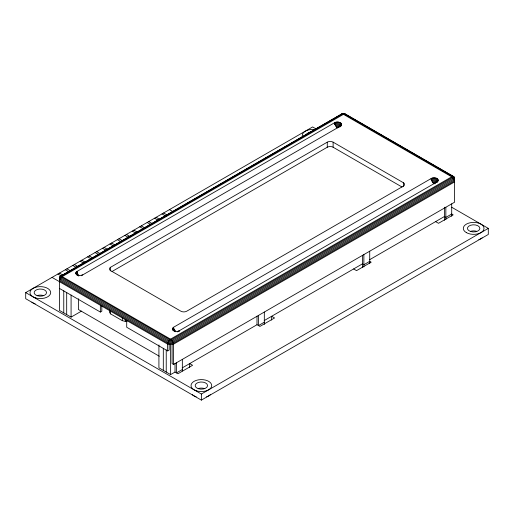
<?xml version="1.0" encoding="UTF-8"?>
<svg xmlns="http://www.w3.org/2000/svg" width="514" height="514" viewBox="0 0 514 514"><rect width="100%" height="100%" fill="white"/><g stroke="black" fill="none" stroke-linecap="round" stroke-linejoin="round"><path stroke-width="0.77" d="M454.627 178.506L453.772 176.61L345.44 114.069L341.906 113.883L60.228 276.346L59.47 277.425L59.373 281.621M59.47 277.425L59.373 310.36L71.08 317.119L81.488 311.111M179.315 331.459L179.412 330.643C177.124 332.712 169.774 330.354 173.559 327.264L431.207 178.506C433.63 176.668 440.44 178.377 437.401 182.084M78.693 275.877C76.759 275.472 74.337 272.805 76.939 271.482L334.588 122.724C337.011 120.886 343.821 122.595 340.782 126.303M340.544 115.149L341.302 114.069L345.44 114.069L346.198 115.149M340.441 122.724L337.518 127.8L336.053 126.502L334.98 124.645L334.685 123.662L335.443 122.345M334.98 124.645L336.445 122.107M335.443 125.615L337.518 122.024M336.053 126.502L338.585 122.107M336.76 127.247L339.587 122.345M338.63 127.511L341.103 123.219M339.703 126.932L341.514 123.797M340.274 126.81L341.656 124.414M437.061 178.506L434.137 183.582L432.672 182.284L431.599 180.427L431.304 179.444L432.062 178.127M431.599 180.427L433.064 177.889M432.062 181.397L434.137 177.805M432.672 182.284L435.204 177.889M433.379 183.029L436.206 178.127M434.895 183.903L437.722 179.007M436.322 182.721L438.134 179.579M437.241 181.995L438.275 180.202M341.514 125.037L340.441 126.11L81.257 275.748M438.134 180.819L437.061 181.892L177.176 331.935M451.825 207.315L488.3 228.377L488.3 234.461L201.372 400.117L25.7 298.698L25.7 292.607L312.628 126.952L316.624 129.258M342.613 113.954L61.539 276.23L60.228 276.346L60.228 278.736L59.47 280.689L167.802 343.236L173.456 343.236L454.53 180.96L453.772 179.007L451.703 176.816L343.371 114.275L341.906 113.883L59.765 276.776L59.765 279.706L168.091 342.247L173.167 342.247L454.235 179.971L454.235 177.047L344.836 113.883L344.129 113.954L62.297 276.551L60.228 278.736L168.56 341.283L172.698 341.283L453.772 179.007L453.772 176.61L451.703 176.816L170.629 339.092C166.587 341.572 167.757 347.027 167.699 350.927L169.164 350.085L169.164 344.072M110.606 270.878L110.606 267.254L327.27 142.166A4.138 2.39 0 0 1 333.123 142.166L403.394 182.733L403.394 186.357M111.994 271.52L327.27 147.235A4.138 2.39 0 0 1 333.123 147.235L402.012 187.012M59.373 288.386L100.358 312.049L101.823 311.201L101.823 305.946M172.094 344.104L172.094 363.604L173.559 364.452L454.627 202.175L454.53 177.69M158.916 344.952L158.916 367.831L170.629 374.59L175.023 372.059L177.947 373.749L192.589 365.293L189.66 363.604L189.66 367.407M182.226 367.895L257 324.726L259.93 326.416L274.566 317.967L271.636 316.277L271.636 320.081M264.209 320.569L362.402 263.875L363.867 264.716L369.72 261.337L371.185 262.185L356.549 270.634L353.619 268.944M369.65 259.692L444.385 216.542L445.844 217.39L451.703 214.01L453.168 214.852L438.526 223.307L435.596 221.611M182.341 369.521L176.482 372.901L176.482 362.762M264.318 322.194L258.465 325.574L258.465 315.429M25.7 292.607L201.372 394.032L488.3 228.377M82.793 274.861L79.863 275.562L76.939 274.861M109.392 309.897L109.392 312.216L110.606 313.906L122.319 320.672L125.249 321.372L127.44 320.845M344.129 113.954L452.461 176.495L452.461 177.369L171.387 339.645L169.871 339.645L61.539 277.104L61.539 276.23L171.387 339.645L173.167 342.247L173.559 344.168L173.559 364.452M336.342 127.119L337.518 127.8M432.961 182.907L434.137 183.582M169.459 209.609L172.832 211.562M163.6 212.995L166.979 214.942M162.019 213.908L166.073 216.246M156.166 217.287L159.546 219.234M154.585 218.199L157.965 220.153M148.726 221.579L152.105 223.532M147.145 222.491L150.525 224.445M141.292 225.871L144.672 227.824M139.737 226.77L143.117 228.717M133.884 230.15L137.264 232.103M132.271 231.082L135.651 233.028M126.418 234.461L130.472 236.8M124.838 235.373L128.217 237.327M118.978 238.753L122.358 240.706M117.398 239.665L120.777 241.619M111.544 243.045L114.924 244.998M109.964 243.964L113.343 245.91M104.111 247.343L107.484 249.29M102.524 248.256L105.903 250.202M96.671 251.635L100.05 253.588M95.09 252.547L98.47 254.501M89.237 255.927L92.61 257.88M87.656 256.839L91.029 258.793M81.797 260.219L85.851 262.564M80.216 261.138L83.596 263.084M74.363 264.517L77.736 266.464M72.782 265.43L76.156 267.376M76.278 271.977L77.036 272.414L78.404 275.253L75.866 273.789M172.897 327.759L173.655 328.195L175.724 331.781M75.866 272.548L77.331 273.397M172.486 328.337L173.95 329.178M75.725 273.172L77.794 274.367M172.344 328.954L174.413 330.149M172.486 329.57L175.023 331.035M66.923 268.809L70.302 270.762M76.278 274.367L78.925 275.896M172.897 330.149L174.593 331.125M173.559 330.643L174.728 331.318M65.323 269.734L68.703 271.681M59.47 273.114L62.849 275.061M57.909 274.013L61.352 276.005M52.049 277.399L167.699 344.168L173.559 344.168L454.627 181.892L454.53 180.96M167.699 350.927L126.714 327.264L126.714 320.498M159.321 356.234L78.404 309.512L78.404 298.756M431.304 179.444L431.207 178.506L431.207 179.861M334.685 123.662L334.588 122.724L334.588 124.08M173.655 328.195L173.559 327.264L173.559 329.288M77.036 272.414L76.939 271.482L76.939 272.831M453.168 176.424L453.168 178.114L172.094 340.39L169.164 340.39L60.832 277.849L60.832 276.159M451.703 203.865L451.703 216.291M445.844 207.245L445.844 219.671M444.385 207.181L444.385 220.345M369.72 251.198L369.72 263.618M363.867 254.578L363.867 266.972M362.402 255.291L362.402 267.678M333.123 142.166L333.123 147.235M327.27 142.166L327.27 147.235M264.318 312.049L264.318 324.475M257 316.142L257 324.726M201.372 394.032L201.372 400.117M182.341 359.382L182.341 371.044M175.023 363.475L175.023 372.059M170.629 344.168L170.629 374.59M166.234 349.97L166.234 372.059M163.311 348.28L163.311 370.369M125.249 319.824L125.249 321.372M122.319 317.581L122.319 320.672M110.606 310.816L110.606 313.906M100.358 305.29L100.358 312.049M71.08 295.03L71.08 317.119M66.691 292.498L66.691 314.587M63.762 290.808L63.762 312.891M302.63 136.949A10.351 5.975 0 0 1 315.307 129.631M306.627 134.475A6.213 3.585 0 0 1 311.021 131.944M482.138 237.886A10.351 5.975 0 0 1 478.836 239.64M470.554 231.358A6.213 3.585 0 0 1 476.767 231.358M198.263 388.558A6.213 3.585 0 0 1 204.476 388.558M210.335 394.656A10.351 5.975 0 0 1 206.544 396.84M196.194 396.84A10.351 5.975 0 0 1 192.403 394.656M35.164 303.87A10.351 5.975 0 0 1 31.862 302.123M37.233 295.589A6.213 3.585 0 0 1 43.446 295.589M110.606 267.254A4.138 2.39 0 0 0 110.606 270.634L180.877 311.201A4.138 2.39 0 0 0 186.73 311.201L403.394 186.113A4.138 2.39 0 0 0 403.394 182.733M470.554 231.48A6.213 3.585 0 0 0 479.87 228.377A6.213 3.585 0 0 0 470.554 225.267A6.213 3.585 0 0 0 470.554 231.48M466.339 232.604A10.351 5.975 0 0 0 483.661 229.925A10.351 5.975 0 0 0 470.985 222.601A10.351 5.975 0 0 0 466.339 232.604M196.194 390.756A10.351 5.975 0 0 0 211.723 385.584A10.351 5.975 0 0 0 196.194 380.405A10.351 5.975 0 0 0 196.194 390.756M198.263 388.687A6.213 3.585 0 0 0 207.579 385.584A6.213 3.585 0 0 0 198.263 382.474A6.213 3.585 0 0 0 198.263 388.687M37.233 295.717A6.213 3.585 0 0 0 46.549 292.607A6.213 3.585 0 0 0 37.233 289.504A6.213 3.585 0 0 0 37.233 295.717M35.164 297.786A10.351 5.975 0 0 0 50.693 292.607A10.351 5.975 0 0 0 35.164 287.435A10.351 5.975 0 0 0 35.164 297.786"/></g></svg>
